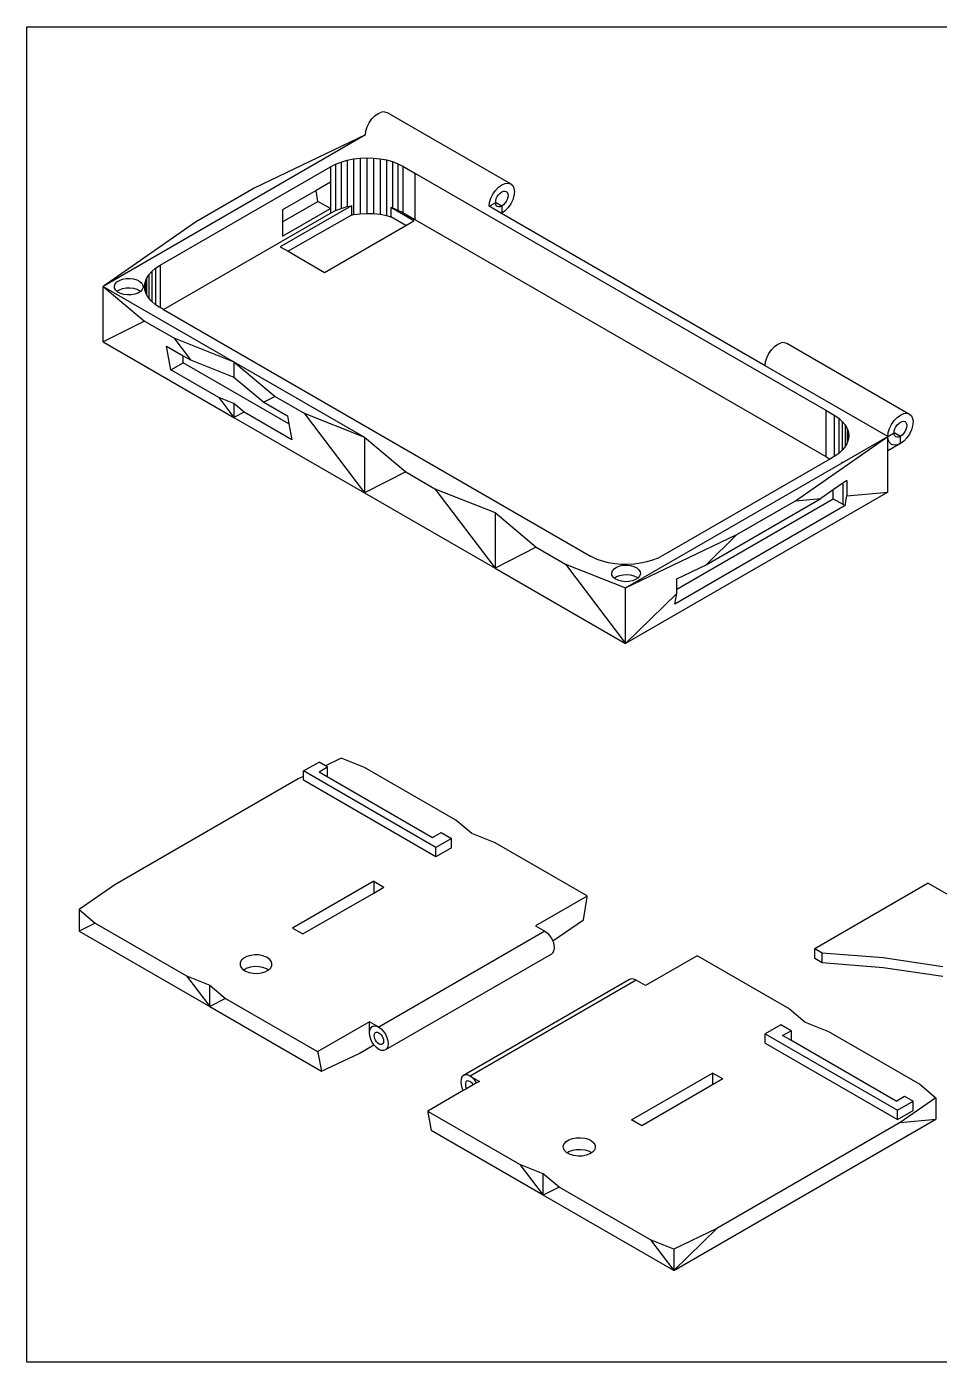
# Model space of a CAD drawing. Header units: inches. Extents: x 53.8 to 140.4, y 43.4 to 72.
# Drawn here: x 102.22 to 121.71, y 43.44 to 71.96 of the extents above; entities that cross this region are included whole.
import ezdxf

# ---------------------------------------------------------------- set-up
doc = ezdxf.new("R2010")
doc.units = ezdxf.units.IN
doc.header["$MEASUREMENT"] = 0

msp = doc.modelspace()

# ---------------------------------------------------------------- linework, layer by layer
for p, q in [((109.49, 69.821), (109.533, 69.908)), ((109.533, 69.908), (109.589, 69.989)), ((109.589, 69.989), (109.654, 70.056)), ((109.654, 70.056), (109.724, 70.107)), ((109.724, 70.107), (109.793, 70.137)), ((109.859, 70.144), (109.793, 70.137)), ((109.859, 70.144), (109.914, 70.129)), ((109.914, 70.129), (112.555, 68.604)), ((109.454, 69.649), (103.854, 66.415)), ((109.454, 69.649), (107.077, 68.51)), ((109.454, 69.649), (109.463, 69.732)), ((109.463, 69.732), (109.49, 69.821)), ((108.706, 68.967), (108.815, 69.023)), ((108.815, 69.023), (108.935, 69.07)), ((108.815, 69.023), (108.815, 68.033)), ((108.935, 69.07), (109.064, 69.107)), ((108.935, 69.07), (108.935, 68.08)), ((109.064, 69.107), (109.201, 69.135)), ((109.064, 69.107), (109.064, 68.117)), ((109.201, 69.135), (109.342, 69.153)), ((109.201, 69.135), (109.201, 67.948)), ((109.342, 69.153), (109.485, 69.159)), ((109.342, 69.153), (109.342, 67.965)), ((109.485, 69.159), (109.627, 69.155)), ((109.485, 69.159), (109.485, 67.972)), ((109.627, 69.155), (109.768, 69.14)), ((109.627, 69.155), (109.627, 67.968)), ((109.768, 69.14), (109.902, 69.115)), ((109.768, 69.14), (109.768, 67.953)), ((109.902, 69.115), (110.03, 69.079)), ((109.902, 69.115), (109.902, 67.927)), ((110.03, 69.079), (110.148, 69.034)), ((110.03, 69.079), (110.03, 68.089)), ((110.148, 69.034), (110.254, 68.981)), ((110.148, 69.034), (110.148, 68.044)), ((105.068, 66.867), (108.706, 68.967)), ((108.706, 68.967), (108.706, 68.639)), ((110.254, 68.981), (110.509, 68.834)), ((110.254, 68.981), (110.254, 67.991)), ((110.509, 68.834), (110.509, 67.844)), ((110.509, 68.834), (119.282, 63.769)), ((107.077, 68.51), (105.826, 67.787)), ((108.403, 68.464), (107.684, 68.049)), ((108.706, 68.639), (108.403, 68.464)), ((108.439, 68.23), (108.403, 68.464)), ((108.706, 68.639), (108.706, 68.076)), ((112.173, 68.384), (112.229, 68.464)), ((112.229, 68.464), (112.294, 68.532)), ((112.294, 68.532), (112.364, 68.583)), ((112.364, 68.583), (112.434, 68.613)), ((112.399, 68.446), (112.432, 68.45)), ((112.432, 68.45), (112.459, 68.442)), ((112.434, 68.613), (112.499, 68.62)), ((112.499, 68.62), (112.555, 68.604)), ((112.555, 68.604), (112.598, 68.566)), ((112.598, 68.566), (112.625, 68.509)), ((112.625, 68.509), (112.634, 68.436)), ((107.684, 67.794), (108.439, 68.23)), ((108.706, 68.076), (108.439, 68.23)), ((112.094, 68.124), (112.103, 68.208)), ((112.094, 68.124), (112.229, 68.202)), ((112.103, 68.208), (112.13, 68.296)), ((112.13, 68.296), (112.173, 68.384)), ((112.229, 68.202), (112.23, 68.206)), ((112.234, 68.165), (112.229, 68.202)), ((112.23, 68.206), (112.234, 68.244)), ((112.364, 68.129), (112.23, 68.206)), ((112.234, 68.244), (112.247, 68.288)), ((112.247, 68.137), (112.234, 68.165)), ((112.247, 68.288), (112.269, 68.332)), ((112.269, 68.332), (112.297, 68.372)), ((112.297, 68.372), (112.329, 68.406)), ((112.329, 68.406), (112.364, 68.431)), ((112.364, 68.431), (112.399, 68.446)), ((112.432, 68.188), (112.399, 68.154)), ((112.459, 68.228), (112.432, 68.188)), ((112.459, 68.442), (112.481, 68.423)), ((112.481, 68.272), (112.459, 68.228)), ((112.481, 68.423), (112.494, 68.394)), ((112.494, 68.316), (112.481, 68.272)), ((112.494, 68.394), (112.499, 68.358)), ((112.499, 68.358), (112.494, 68.316)), ((112.555, 68.176), (112.499, 68.096)), ((112.598, 68.264), (112.555, 68.176)), ((112.625, 68.352), (112.598, 68.264)), ((112.634, 68.436), (112.625, 68.352)), ((105.14, 65.919), (108.706, 67.977)), ((109.154, 68.136), (107.631, 67.262)), ((107.684, 67.487), (108.706, 68.076)), ((107.684, 68.049), (107.684, 67.794)), ((109.154, 67.938), (107.802, 67.163)), ((108.706, 68.076), (108.706, 67.977)), ((108.706, 67.977), (108.815, 68.033)), ((108.815, 68.033), (108.935, 68.08)), ((108.935, 68.08), (109.064, 68.117)), ((109.064, 68.117), (109.154, 68.136)), ((109.154, 68.136), (109.154, 67.938)), ((109.154, 67.938), (109.201, 67.948)), ((109.201, 67.948), (109.342, 67.965)), ((109.342, 67.965), (109.485, 67.972)), ((109.485, 67.972), (109.627, 67.968)), ((109.627, 67.968), (109.768, 67.953)), ((109.768, 67.953), (109.902, 67.927)), ((109.902, 67.927), (109.992, 67.902)), ((109.992, 68.1), (109.992, 67.902)), ((110.485, 67.815), (109.992, 68.1)), ((109.992, 68.1), (110.03, 68.089)), ((110.314, 67.716), (109.992, 67.902)), ((110.03, 68.089), (110.148, 68.044)), ((110.148, 68.044), (110.254, 67.991)), ((110.254, 67.991), (110.509, 67.844)), ((112.355, 67.973), (112.094, 68.124)), ((112.269, 68.118), (112.247, 68.137)), ((112.297, 68.11), (112.269, 68.118)), ((112.329, 68.114), (112.297, 68.11)), ((112.364, 68.129), (112.329, 68.114)), ((112.364, 67.977), (112.355, 67.973)), ((112.356, 67.973), (112.355, 67.973)), ((112.356, 67.973), (112.364, 67.977)), ((117.99, 64.72), (112.356, 67.973)), ((112.399, 68.154), (112.364, 68.129)), ((112.364, 68.129), (112.364, 67.977)), ((112.434, 68.028), (112.364, 67.977)), ((112.499, 68.096), (112.434, 68.028)), ((105.826, 67.787), (103.854, 66.415)), ((107.684, 67.794), (107.684, 67.487)), ((108.578, 66.714), (110.314, 67.716)), ((110.314, 67.716), (110.485, 67.815)), ((110.509, 67.844), (119.282, 62.779)), ((107.631, 67.262), (107.802, 67.163)), ((107.802, 67.163), (108.578, 66.714)), ((104.891, 66.735), (104.972, 66.804)), ((104.972, 66.804), (105.068, 66.867)), ((104.972, 66.804), (104.972, 66.022)), ((105.068, 66.867), (105.068, 65.96)), ((104.091, 66.423), (104.109, 66.468)), ((104.109, 66.468), (104.146, 66.509)), ((104.146, 66.509), (104.199, 66.543)), ((104.199, 66.543), (104.267, 66.568)), ((104.267, 66.568), (104.343, 66.582)), ((104.343, 66.582), (104.423, 66.584)), ((104.423, 66.584), (104.501, 66.574)), ((104.501, 66.574), (104.572, 66.553)), ((104.572, 66.553), (104.631, 66.522)), ((104.631, 66.522), (104.674, 66.483)), ((104.674, 66.483), (104.698, 66.439)), ((104.736, 66.418), (104.748, 66.5)), ((104.748, 66.5), (104.778, 66.582)), ((104.748, 66.5), (104.748, 66.322)), ((104.778, 66.582), (104.826, 66.66)), ((104.778, 66.582), (104.778, 66.24)), ((104.826, 66.66), (104.891, 66.735)), ((104.826, 66.66), (104.826, 66.162)), ((104.891, 66.735), (104.891, 66.089)), ((103.854, 65.228), (103.854, 66.415)), ((103.854, 66.415), (106.642, 64.805)), ((103.854, 66.415), (104.735, 65.674)), ((104.095, 66.377), (104.091, 66.423)), ((104.119, 66.333), (104.095, 66.377)), ((104.146, 66.309), (104.119, 66.333)), ((104.146, 66.309), (104.199, 66.343)), ((104.162, 66.294), (104.146, 66.309)), ((104.221, 66.263), (104.162, 66.294)), ((104.199, 66.343), (104.267, 66.368)), ((104.292, 66.242), (104.221, 66.263)), ((104.267, 66.368), (104.343, 66.382)), ((104.37, 66.232), (104.292, 66.242)), ((104.343, 66.382), (104.423, 66.384)), ((104.45, 66.234), (104.37, 66.232)), ((104.423, 66.384), (104.501, 66.374)), ((104.526, 66.248), (104.45, 66.234)), ((104.501, 66.374), (104.572, 66.353)), ((104.594, 66.273), (104.526, 66.248)), ((104.572, 66.353), (104.631, 66.322)), ((104.648, 66.307), (104.594, 66.273)), ((104.631, 66.322), (104.648, 66.307)), ((104.684, 66.348), (104.648, 66.307)), ((104.648, 66.307), (104.648, 66.307)), ((104.702, 66.393), (104.684, 66.348)), ((104.698, 66.439), (104.702, 66.393)), ((104.744, 66.335), (104.736, 66.418)), ((104.748, 66.322), (104.744, 66.335)), ((104.769, 66.254), (104.748, 66.322)), ((104.778, 66.24), (104.769, 66.254)), ((104.813, 66.176), (104.778, 66.24)), ((104.826, 66.162), (104.813, 66.176)), ((104.875, 66.103), (104.826, 66.162)), ((104.891, 66.089), (104.875, 66.103)), ((104.953, 66.035), (104.891, 66.089)), ((104.972, 66.022), (104.953, 66.035)), ((105.046, 65.973), (104.972, 66.022)), ((105.068, 65.96), (105.046, 65.973)), ((105.14, 65.919), (105.068, 65.96)), ((105.14, 65.919), (114.258, 60.655)), ((104.735, 65.674), (103.854, 65.228)), ((104.735, 65.674), (105.358, 65.314)), ((105.358, 65.314), (105.713, 64.845)), ((105.358, 65.314), (106.642, 64.805)), ((103.854, 65.228), (106.642, 63.618)), ((105.299, 64.632), (105.204, 65.139)), ((105.204, 65.139), (105.563, 64.932)), ((118.069, 64.979), (118.125, 65.06)), ((118.125, 65.06), (118.19, 65.128)), ((118.19, 65.128), (118.26, 65.178)), ((118.26, 65.178), (118.33, 65.208)), ((118.395, 65.216), (118.33, 65.208)), ((118.395, 65.216), (118.451, 65.2)), ((118.451, 65.2), (121.069, 63.688)), ((105.299, 64.632), (105.563, 64.784)), ((105.563, 64.784), (105.563, 64.932)), ((105.563, 64.932), (105.713, 64.845)), ((107.817, 63.482), (105.563, 64.784)), ((105.713, 64.845), (106.642, 64.477)), ((106.642, 64.805), (106.642, 64.477)), ((106.642, 64.805), (109.431, 63.195)), ((106.642, 64.805), (107.523, 64.064)), ((117.99, 64.72), (118, 64.803)), ((118, 64.803), (118.027, 64.892)), ((118.027, 64.892), (118.069, 64.979)), ((106.322, 64.041), (105.299, 64.632)), ((106.642, 64.477), (107.28, 63.94)), ((120.608, 63.208), (117.99, 64.72)), ((106.322, 64.041), (106.642, 63.618)), ((106.642, 63.914), (106.322, 64.041)), ((106.642, 63.914), (106.642, 63.618)), ((106.862, 63.729), (106.642, 63.914)), ((107.523, 64.064), (107.28, 63.94)), ((107.28, 63.94), (107.786, 63.648)), ((107.523, 64.064), (108.146, 63.704)), ((106.862, 63.729), (106.642, 63.618)), ((106.642, 63.618), (109.431, 62.008)), ((107.881, 63.141), (106.862, 63.729)), ((107.786, 63.648), (107.817, 63.482)), ((108.146, 63.704), (109.431, 63.195)), ((108.146, 63.704), (109.431, 62.008)), ((119.282, 63.769), (119.467, 63.662)), ((119.282, 63.769), (119.282, 62.779)), ((119.467, 63.662), (119.56, 63.6)), ((119.467, 63.662), (119.467, 62.783)), ((119.56, 63.6), (119.56, 62.848)), ((119.56, 63.6), (119.637, 63.532)), ((120.743, 63.548), (120.808, 63.616)), ((120.808, 63.616), (120.878, 63.667)), ((120.878, 63.667), (120.948, 63.697)), ((120.948, 63.697), (121.013, 63.704)), ((121.013, 63.704), (121.069, 63.688)), ((121.069, 63.688), (121.112, 63.65)), ((121.112, 63.65), (121.139, 63.593)), ((107.817, 63.482), (107.881, 63.141)), ((119.637, 63.532), (119.699, 63.459)), ((119.637, 63.532), (119.637, 62.919)), ((119.699, 63.459), (119.699, 62.995)), ((119.699, 63.459), (119.743, 63.381)), ((119.743, 63.381), (119.769, 63.3)), ((119.743, 63.381), (119.743, 63.076)), ((120.618, 63.292), (120.645, 63.381)), ((120.645, 63.381), (120.687, 63.468)), ((120.687, 63.468), (120.743, 63.548)), ((120.744, 63.291), (120.748, 63.328)), ((120.748, 63.328), (120.761, 63.372)), ((120.761, 63.372), (120.783, 63.416)), ((120.783, 63.416), (120.811, 63.456)), ((120.811, 63.456), (120.843, 63.49)), ((120.843, 63.49), (120.878, 63.515)), ((120.878, 63.515), (120.913, 63.53)), ((120.913, 63.53), (120.946, 63.534)), ((120.946, 63.534), (120.974, 63.526)), ((120.974, 63.526), (120.995, 63.507)), ((120.995, 63.356), (120.974, 63.312)), ((120.995, 63.507), (121.009, 63.479)), ((121.009, 63.4), (120.995, 63.356)), ((121.009, 63.479), (121.013, 63.442)), ((121.013, 63.442), (121.009, 63.4)), ((121.112, 63.348), (121.069, 63.26)), ((121.139, 63.436), (121.112, 63.348)), ((121.139, 63.593), (121.148, 63.52)), ((121.148, 63.52), (121.139, 63.436)), ((109.431, 63.195), (110.312, 62.454)), ((109.431, 63.195), (109.431, 62.008)), ((115.008, 59.975), (120.608, 63.208)), ((118.636, 61.836), (120.608, 63.208)), ((119.734, 63.054), (119.699, 62.995)), ((119.743, 63.076), (119.734, 63.054)), ((119.764, 63.135), (119.743, 63.076)), ((119.769, 63.165), (119.764, 63.135)), ((119.769, 63.3), (119.776, 63.218)), ((119.769, 63.3), (119.769, 63.165)), ((119.776, 63.218), (119.769, 63.165)), ((120.608, 63.208), (120.618, 63.292)), ((120.608, 63.208), (120.743, 63.286)), ((120.618, 63.135), (120.608, 63.208)), ((120.608, 62.906), (120.608, 63.208)), ((120.878, 63.062), (120.608, 62.906)), ((120.645, 63.078), (120.618, 63.135)), ((120.687, 63.04), (120.645, 63.078)), ((120.743, 63.024), (120.687, 63.04)), ((120.743, 63.286), (120.744, 63.291)), ((120.748, 63.25), (120.743, 63.286)), ((120.808, 63.032), (120.743, 63.024)), ((120.744, 63.291), (120.878, 63.213)), ((120.761, 63.221), (120.748, 63.25)), ((120.783, 63.202), (120.761, 63.221)), ((120.811, 63.194), (120.783, 63.202)), ((120.878, 63.062), (120.808, 63.032)), ((120.843, 63.198), (120.811, 63.194)), ((120.878, 63.213), (120.843, 63.198)), ((120.913, 63.238), (120.878, 63.213)), ((120.878, 63.062), (120.878, 63.213)), ((120.948, 63.112), (120.878, 63.062)), ((120.946, 63.272), (120.913, 63.238)), ((120.974, 63.312), (120.946, 63.272)), ((121.013, 63.18), (120.948, 63.112)), ((121.069, 63.26), (121.013, 63.18)), ((119.282, 62.779), (119.372, 62.726)), ((119.444, 62.768), (119.372, 62.726)), ((119.467, 62.783), (119.444, 62.768)), ((119.54, 62.831), (119.467, 62.783)), ((119.56, 62.848), (119.54, 62.831)), ((119.621, 62.9), (119.56, 62.848)), ((119.637, 62.919), (119.621, 62.9)), ((119.686, 62.975), (119.637, 62.919)), ((119.699, 62.995), (119.686, 62.975)), ((120.608, 62.021), (120.608, 62.906)), ((119.372, 62.726), (115.807, 60.668)), ((119.618, 62.667), (119.645, 62.652)), ((110.312, 62.454), (109.431, 62.008)), ((110.312, 62.454), (110.935, 62.094)), ((119.645, 62.21), (119.444, 62.07)), ((119.734, 62.272), (119.645, 62.21)), ((119.645, 62.21), (119.645, 61.761)), ((119.734, 62.272), (119.734, 61.939)), ((109.431, 62.008), (112.22, 60.398)), ((110.935, 62.094), (112.22, 61.585)), ((110.935, 62.094), (112.22, 60.398)), ((120.608, 62.021), (115.008, 58.788)), ((116.728, 60.471), (119.181, 61.887)), ((118.636, 61.836), (119.181, 61.887)), ((119.444, 62.07), (119.181, 61.887)), ((119.444, 61.877), (119.444, 62.07)), ((119.695, 61.732), (119.734, 61.939)), ((119.734, 61.939), (120.608, 62.021)), ((119.695, 61.732), (116.058, 59.632)), ((116.1, 59.946), (119.444, 61.877)), ((117.385, 61.114), (118.636, 61.836)), ((119.444, 61.877), (119.645, 61.761)), ((119.645, 61.761), (119.695, 61.732)), ((112.22, 61.585), (113.101, 60.843)), ((112.22, 61.585), (112.22, 60.398)), ((115.008, 59.975), (117.385, 61.114)), ((117.385, 61.114), (116.728, 60.471)), ((113.101, 60.843), (112.22, 60.398)), ((113.101, 60.843), (113.724, 60.484)), ((113.724, 60.484), (115.008, 59.975)), ((113.724, 60.484), (115.008, 58.788)), ((114.4, 60.585), (114.258, 60.655)), ((114.518, 60.544), (114.4, 60.585)), ((114.644, 60.513), (114.518, 60.544)), ((114.776, 60.49), (114.644, 60.513)), ((114.913, 60.478), (114.776, 60.49)), ((115.052, 60.476), (114.913, 60.478)), ((114.958, 60.458), (115.038, 60.461)), ((115.038, 60.461), (115.117, 60.452)), ((115.191, 60.484), (115.052, 60.476)), ((115.327, 60.503), (115.191, 60.484)), ((115.459, 60.531), (115.327, 60.503)), ((115.584, 60.568), (115.459, 60.531)), ((115.701, 60.614), (115.584, 60.568)), ((115.807, 60.668), (115.701, 60.614)), ((116.1, 60.17), (116.728, 60.471)), ((112.22, 60.398), (115.008, 58.788)), ((114.713, 60.297), (114.728, 60.342)), ((114.718, 60.251), (114.713, 60.297)), ((114.744, 60.207), (114.718, 60.251)), ((114.728, 60.342), (114.764, 60.383)), ((114.768, 60.186), (114.744, 60.207)), ((114.764, 60.383), (114.816, 60.418)), ((114.768, 60.186), (114.816, 60.218)), ((114.788, 60.168), (114.768, 60.186)), ((114.816, 60.418), (114.883, 60.444)), ((114.816, 60.218), (114.883, 60.244)), ((114.883, 60.444), (114.958, 60.458)), ((114.883, 60.244), (114.958, 60.258)), ((114.958, 60.258), (115.038, 60.261)), ((115.038, 60.261), (115.117, 60.252)), ((115.117, 60.452), (115.188, 60.432)), ((115.117, 60.252), (115.188, 60.232)), ((115.188, 60.432), (115.248, 60.402)), ((115.188, 60.232), (115.248, 60.202)), ((115.269, 60.184), (115.22, 60.152)), ((115.248, 60.402), (115.293, 60.363)), ((115.248, 60.202), (115.269, 60.184)), ((115.273, 60.187), (115.269, 60.184)), ((115.308, 60.228), (115.273, 60.187)), ((115.293, 60.363), (115.318, 60.32)), ((115.324, 60.274), (115.308, 60.228)), ((115.318, 60.32), (115.324, 60.274)), ((114.848, 60.138), (114.788, 60.168)), ((114.92, 60.118), (114.848, 60.138)), ((114.998, 60.109), (114.92, 60.118)), ((115.078, 60.112), (114.998, 60.109)), ((115.008, 58.788), (115.008, 59.975)), ((115.154, 60.127), (115.078, 60.112)), ((115.22, 60.152), (115.154, 60.127)), ((116.1, 59.946), (116.1, 60.17)), ((116.1, 59.856), (116.1, 59.946)), ((116.1, 59.856), (115.008, 58.788)), ((116.058, 59.632), (116.1, 59.856)), ((108.129, 56.067), (108.461, 56.258)), ((108.601, 56.178), (108.461, 56.258)), ((108.937, 56.339), (108.601, 56.178)), ((109.435, 56.142), (108.937, 56.339)), ((108.129, 55.952), (108.016, 55.898)), ((110.957, 54.435), (108.129, 56.067)), ((108.129, 55.952), (108.129, 56.067)), ((108.129, 55.867), (108.129, 55.952)), ((108.463, 56.049), (108.643, 56.153)), ((108.463, 56.049), (108.636, 55.949)), ((108.643, 56.153), (108.601, 56.178)), ((108.636, 55.949), (108.643, 55.953)), ((108.636, 55.949), (110.888, 54.649)), ((108.643, 55.953), (108.643, 56.153)), ((111.384, 55.016), (109.435, 56.142)), ((108.016, 55.898), (104.101, 53.637)), ((110.957, 54.235), (108.129, 55.867)), ((111.726, 54.729), (111.384, 55.016)), ((110.888, 54.649), (111.069, 54.753)), ((111.289, 54.626), (110.957, 54.435)), ((111.069, 54.753), (111.289, 54.626)), ((111.289, 54.426), (111.289, 54.626)), ((112.223, 54.532), (111.726, 54.729)), ((114.173, 53.406), (112.223, 54.532)), ((110.957, 54.235), (110.957, 54.435)), ((111.289, 54.426), (110.957, 54.235)), ((104.101, 53.637), (103.337, 53.106)), ((109.63, 53.711), (107.898, 52.711)), ((109.63, 53.711), (109.63, 53.46)), ((109.63, 53.711), (109.847, 53.586)), ((121.472, 53.669), (119.047, 52.269)), ((121.472, 53.669), (124.475, 51.935)), ((108.115, 52.586), (109.63, 53.46)), ((109.63, 53.46), (109.847, 53.586)), ((114.188, 53.393), (113.087, 52.758)), ((114.113, 52.89), (114.188, 53.373)), ((114.188, 53.393), (114.173, 53.406)), ((114.188, 53.373), (114.188, 53.393)), ((103.337, 53.106), (103.678, 52.818)), ((103.337, 53.106), (103.337, 52.646)), ((103.678, 52.818), (103.337, 52.646)), ((103.678, 52.818), (105.628, 51.693)), ((113.453, 52.438), (114.113, 52.89)), ((103.337, 52.646), (106.126, 51.036)), ((107.898, 52.711), (108.115, 52.586)), ((113.286, 52.643), (109.739, 50.595)), ((113.087, 52.758), (113.286, 52.643)), ((113.286, 52.643), (113.338, 52.605)), ((113.338, 52.605), (113.386, 52.554)), ((113.386, 52.554), (113.427, 52.492)), ((113.427, 52.492), (113.453, 52.438)), ((113.453, 52.438), (113.459, 52.425)), ((113.459, 52.425), (113.479, 52.356)), ((113.459, 52.188), (113.479, 52.233)), ((113.479, 52.356), (113.486, 52.291)), ((113.486, 52.291), (113.479, 52.233)), ((119.047, 52.061), (119.047, 52.269)), ((119.209, 52.175), (119.047, 52.269)), ((106.778, 51.978), (106.774, 51.926)), ((106.774, 51.926), (106.792, 51.876)), ((106.806, 52.027), (106.778, 51.978)), ((106.854, 52.07), (106.806, 52.027)), ((106.921, 52.105), (106.854, 52.07)), ((107, 52.129), (106.921, 52.105)), ((107.088, 52.139), (107, 52.129)), ((107.177, 52.137), (107.088, 52.139)), ((107.262, 52.121), (107.177, 52.137)), ((107.338, 52.093), (107.262, 52.121)), ((107.398, 52.055), (107.338, 52.093)), ((107.438, 52.008), (107.398, 52.055)), ((107.425, 51.857), (107.453, 51.906)), ((107.457, 51.958), (107.438, 52.008)), ((107.453, 51.906), (107.457, 51.958)), ((113.427, 52.157), (109.88, 50.109)), ((113.459, 52.188), (113.427, 52.157)), ((116.534, 52.122), (115.433, 51.486)), ((116.534, 52.122), (116.556, 52.113)), ((116.556, 52.113), (118.506, 50.988)), ((119.209, 51.967), (119.047, 52.061)), ((120.51, 52.074), (119.209, 52.175)), ((119.209, 51.967), (119.209, 52.175)), ((120.51, 51.866), (119.209, 51.967)), ((121.782, 51.884), (120.51, 52.074)), ((105.628, 51.693), (106.126, 51.496)), ((105.628, 51.693), (106.126, 51.036)), ((106.792, 51.876), (106.833, 51.83)), ((106.833, 51.83), (106.851, 51.818)), ((106.854, 51.82), (106.851, 51.818)), ((106.851, 51.818), (106.893, 51.791)), ((106.921, 51.855), (106.854, 51.82)), ((106.893, 51.791), (106.968, 51.763)), ((107, 51.879), (106.921, 51.855)), ((106.968, 51.763), (107.053, 51.747)), ((107.088, 51.889), (107, 51.879)), ((107.053, 51.747), (107.143, 51.745)), ((107.177, 51.887), (107.088, 51.889)), ((107.143, 51.745), (107.23, 51.756)), ((107.262, 51.871), (107.177, 51.887)), ((107.23, 51.756), (107.31, 51.779)), ((107.338, 51.843), (107.262, 51.871)), ((107.31, 51.779), (107.377, 51.814)), ((107.379, 51.816), (107.338, 51.843)), ((107.377, 51.814), (107.379, 51.816)), ((107.379, 51.816), (107.425, 51.857)), ((115.134, 51.627), (115.093, 51.613)), ((115.182, 51.623), (115.134, 51.627)), ((115.234, 51.601), (115.182, 51.623)), ((121.782, 51.676), (120.51, 51.866)), ((106.126, 51.496), (106.467, 51.208)), ((106.126, 51.036), (106.126, 51.496)), ((115.093, 51.613), (111.546, 49.565)), ((115.234, 51.601), (111.687, 49.553)), ((115.433, 51.486), (115.234, 51.601)), ((106.467, 51.208), (106.126, 51.036)), ((106.467, 51.208), (108.417, 50.083)), ((106.126, 51.036), (108.513, 49.657)), ((118.506, 50.988), (118.847, 50.7)), ((109.54, 50.71), (108.439, 50.074)), ((109.739, 50.595), (109.54, 50.71)), ((109.54, 50.473), (109.54, 50.71)), ((109.54, 50.473), (109.547, 50.53)), ((109.547, 50.53), (109.567, 50.576)), ((109.567, 50.576), (109.598, 50.607)), ((109.598, 50.607), (109.64, 50.621)), ((109.64, 50.621), (109.688, 50.616)), ((109.653, 50.467), (109.669, 50.482)), ((109.669, 50.482), (109.689, 50.489)), ((109.688, 50.616), (109.739, 50.595)), ((109.689, 50.489), (109.713, 50.487)), ((109.713, 50.487), (109.739, 50.476)), ((109.739, 50.595), (109.791, 50.557)), ((109.791, 50.557), (109.839, 50.506)), ((109.839, 50.506), (109.88, 50.444)), ((118.322, 50.648), (117.991, 50.457)), ((118.542, 50.521), (118.322, 50.648)), ((118.362, 50.417), (118.542, 50.521)), ((118.542, 50.521), (118.542, 50.321)), ((118.847, 50.7), (119.345, 50.503)), ((119.345, 50.503), (121.294, 49.378)), ((109.319, 50.036), (109.634, 50.218)), ((109.547, 50.408), (109.54, 50.473)), ((109.567, 50.339), (109.547, 50.408)), ((109.598, 50.272), (109.567, 50.339)), ((109.634, 50.218), (109.598, 50.272)), ((109.64, 50.21), (109.634, 50.218)), ((109.64, 50.415), (109.643, 50.444)), ((109.643, 50.383), (109.64, 50.415)), ((109.688, 50.159), (109.64, 50.21)), ((109.643, 50.444), (109.653, 50.467)), ((109.653, 50.348), (109.643, 50.383)), ((109.669, 50.315), (109.653, 50.348)), ((109.689, 50.284), (109.669, 50.315)), ((109.713, 50.258), (109.689, 50.284)), ((109.739, 50.239), (109.713, 50.258)), ((109.739, 50.476), (109.765, 50.457)), ((109.765, 50.229), (109.739, 50.239)), ((109.765, 50.457), (109.789, 50.432)), ((109.789, 50.227), (109.765, 50.229)), ((109.789, 50.432), (109.81, 50.401)), ((109.81, 50.233), (109.789, 50.227)), ((109.81, 50.401), (109.825, 50.367)), ((109.825, 50.249), (109.81, 50.233)), ((109.825, 50.367), (109.835, 50.333)), ((109.835, 50.272), (109.825, 50.249)), ((109.835, 50.333), (109.839, 50.3)), ((109.839, 50.3), (109.835, 50.272)), ((109.88, 50.444), (109.912, 50.377)), ((109.912, 50.377), (109.931, 50.308)), ((109.931, 50.308), (109.938, 50.243)), ((109.938, 50.243), (109.931, 50.185)), ((117.991, 50.457), (120.818, 48.824)), ((117.991, 50.257), (117.991, 50.457)), ((117.991, 50.257), (120.818, 48.624)), ((118.535, 50.317), (118.362, 50.417)), ((118.535, 50.317), (118.542, 50.321)), ((120.787, 49.017), (118.535, 50.317)), ((108.439, 50.074), (108.417, 50.083)), ((108.417, 50.083), (108.439, 50.054)), ((108.439, 50.074), (108.439, 50.054)), ((108.439, 50.054), (108.513, 49.657)), ((108.513, 49.657), (109.319, 50.036)), ((109.739, 50.121), (109.688, 50.159)), ((109.791, 50.099), (109.739, 50.121)), ((109.839, 50.095), (109.791, 50.099)), ((109.88, 50.109), (109.839, 50.095)), ((109.912, 50.14), (109.88, 50.109)), ((109.931, 50.185), (109.912, 50.14)), ((111.494, 49.489), (111.487, 49.432)), ((111.487, 49.432), (111.494, 49.366)), ((111.514, 49.535), (111.494, 49.489)), ((111.494, 49.366), (111.514, 49.298)), ((111.546, 49.565), (111.514, 49.535)), ((111.587, 49.579), (111.546, 49.565)), ((111.635, 49.575), (111.587, 49.579)), ((111.59, 49.403), (111.587, 49.374)), ((111.587, 49.374), (111.59, 49.341)), ((111.6, 49.426), (111.59, 49.403)), ((111.59, 49.341), (111.6, 49.307)), ((111.616, 49.441), (111.6, 49.426)), ((111.755, 49.363), (111.613, 49.281)), ((111.637, 49.448), (111.616, 49.441)), ((111.687, 49.553), (111.635, 49.575)), ((111.661, 49.446), (111.637, 49.448)), ((111.687, 49.435), (111.661, 49.446)), ((111.738, 49.516), (111.687, 49.553)), ((111.687, 49.553), (111.886, 49.438)), ((111.712, 49.416), (111.687, 49.435)), ((111.736, 49.39), (111.712, 49.416)), ((111.755, 49.363), (111.736, 49.39)), ((111.786, 49.464), (111.738, 49.516)), ((111.827, 49.404), (111.755, 49.363)), ((111.827, 49.404), (111.786, 49.464)), ((111.886, 49.438), (111.827, 49.404)), ((115.135, 48.616), (116.867, 49.616)), ((116.867, 49.365), (115.353, 48.49)), ((117.085, 49.49), (116.867, 49.616)), ((116.867, 49.616), (116.867, 49.365)), ((117.085, 49.49), (116.867, 49.365)), ((121.294, 49.378), (121.636, 49.09)), ((111.541, 49.24), (110.785, 48.803)), ((111.514, 49.298), (111.541, 49.24)), ((111.613, 49.281), (111.541, 49.24)), ((111.6, 49.307), (111.613, 49.281)), ((120.787, 49.017), (120.967, 49.121)), ((121.636, 49.09), (120.872, 48.559)), ((120.967, 49.121), (121.15, 49.015)), ((121.636, 49.09), (121.636, 48.63)), ((110.785, 48.803), (110.8, 48.79)), ((110.785, 48.803), (110.785, 48.782)), ((110.8, 48.79), (110.785, 48.782)), ((110.785, 48.782), (110.859, 48.386)), ((112.749, 47.664), (110.8, 48.79)), ((120.818, 48.824), (121.15, 49.015)), ((120.818, 48.624), (120.818, 48.824)), ((120.818, 48.624), (121.15, 48.815)), ((121.15, 48.815), (121.15, 49.015)), ((115.353, 48.49), (115.135, 48.616)), ((116.036, 45.397), (121.636, 48.63)), ((120.872, 48.559), (116.956, 46.298)), ((120.872, 48.559), (121.636, 48.63)), ((113.247, 47.007), (110.859, 48.386)), ((113.798, 48.189), (113.873, 48.218)), ((113.873, 48.218), (113.958, 48.233)), ((113.958, 48.233), (114.048, 48.236)), ((114.048, 48.236), (114.135, 48.225)), ((114.135, 48.225), (114.215, 48.202)), ((114.215, 48.202), (114.281, 48.167)), ((113.678, 48.055), (113.697, 48.105)), ((113.683, 48.003), (113.678, 48.055)), ((113.711, 47.954), (113.683, 48.003)), ((113.697, 48.105), (113.738, 48.151)), ((113.756, 47.913), (113.711, 47.954)), ((113.738, 48.151), (113.798, 48.189)), ((113.756, 47.913), (113.798, 47.939)), ((113.759, 47.91), (113.756, 47.913)), ((113.798, 47.939), (113.873, 47.968)), ((113.873, 47.968), (113.958, 47.983)), ((113.958, 47.983), (114.048, 47.986)), ((114.048, 47.986), (114.135, 47.975)), ((114.135, 47.975), (114.215, 47.952)), ((114.215, 47.952), (114.281, 47.917)), ((114.284, 47.915), (114.243, 47.888)), ((114.281, 48.167), (114.33, 48.124)), ((114.281, 47.917), (114.284, 47.915)), ((114.303, 47.926), (114.284, 47.915)), ((114.343, 47.972), (114.303, 47.926)), ((114.33, 48.124), (114.358, 48.074)), ((114.362, 48.023), (114.343, 47.972)), ((114.358, 48.074), (114.362, 48.023)), ((113.247, 47.467), (112.749, 47.664)), ((112.749, 47.664), (113.247, 47.007)), ((113.826, 47.876), (113.759, 47.91)), ((113.905, 47.852), (113.826, 47.876)), ((113.993, 47.841), (113.905, 47.852)), ((114.082, 47.844), (113.993, 47.841)), ((114.167, 47.86), (114.082, 47.844)), ((114.243, 47.888), (114.167, 47.86)), ((113.588, 47.18), (113.247, 47.467)), ((113.247, 47.007), (113.247, 47.467)), ((113.588, 47.18), (113.247, 47.007)), ((115.538, 46.054), (113.588, 47.18)), ((116.036, 45.397), (113.247, 47.007)), ((116.956, 46.298), (116.036, 45.857)), ((116.956, 46.298), (116.036, 45.397)), ((116.036, 45.857), (115.538, 46.054)), ((115.538, 46.054), (116.036, 45.397)), ((116.036, 45.857), (116.036, 45.397))]:
    msp.add_line(p, q)
msp.add_lwpolyline([(102.218, 71.959), (140.447, 71.959), (140.447, 43.44), (102.218, 43.44)], close=True)

doc.saveas('drawing.dxf')
